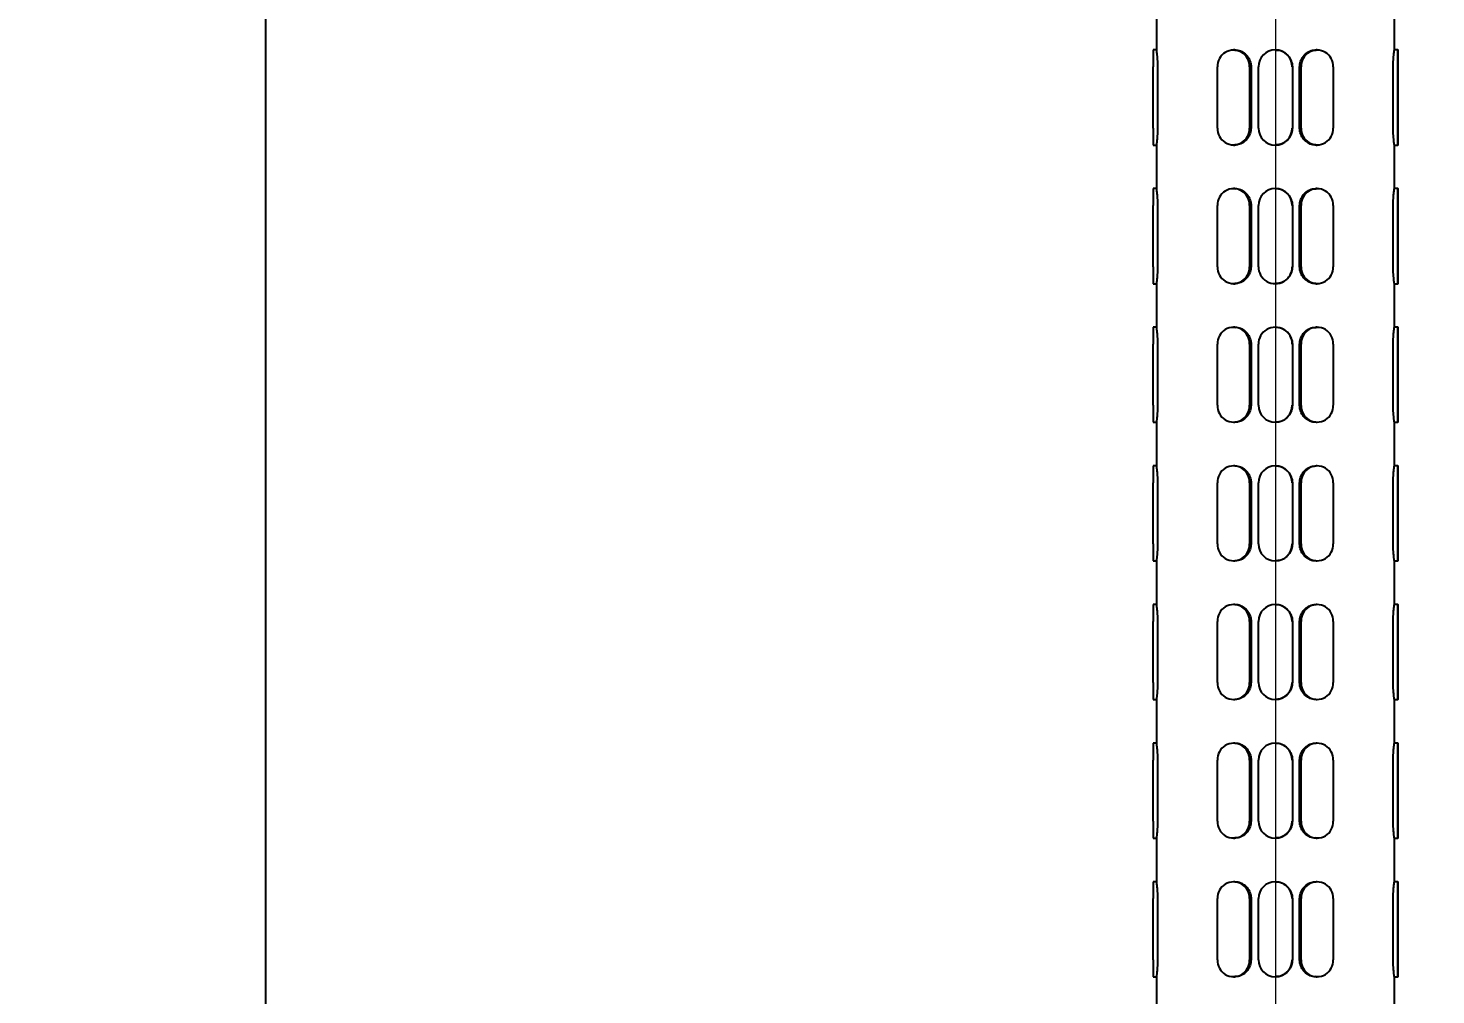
# Model space of a CAD drawing. Extents: x 0 to 951, y -2 to 427.
# Drawn here: x 110.74 to 136.64, y 178.78 to 196.56 of the extents above; entities that cross this region are included whole.
import ezdxf

# ---------------------------------------------------------------- set-up
doc = ezdxf.new("R2010")
doc.units = 0
doc.header["$LTSCALE"] = 23.1
doc.header["$MEASUREMENT"] = 0
doc.linetypes.add('CENTERX2', pattern=[20.32, 12.7, -2.54, 2.54, -2.54])
doc.layers.get('0').update_dxf_attribs({"linetype": 'CONTINUOUS'})
doc.layers.get('Defpoints').update_dxf_attribs({"linetype": 'CONTINUOUS'})
doc.layers.add('10', color=7, linetype='CONTINUOUS')
doc.styles.add('SLDTEXTSTYLE0', font='hyswlongfangsong.ttf')
doc.dimstyles.new('SLDDIMSTYLE0', dxfattribs={"dimtxt": 3.5, "dimasz": 4.08, "dimexe": 0, "dimexo": 0.0625, "dimgap": 0.875, "dimtad": 2, "dimdec": 0, "dimlfac": 5, "dimrnd": 1e-09, "dimzin": 12, "dimdsep": 46, "dimtxsty": 'SLDTEXTSTYLE0', "dimsah": 1, "dimcen": 0.09, "dimadec": 0, "dimazin": 3, "dimtfac": 1, "dimtdec": 0, "dimtofl": 0, "dimtmove": 0, "dimatfit": 3, "dimfxl": 1, "dimfrac": 2, "dimtolj": 1, "dimtzin": 12, "dimarcsym": 0})

# ---------------------------------------------------------------- blocks, each defined once
blk = doc.blocks.new('*D33')
at = {"layer": '10', "color": 0, "lineweight": -2}
for p, q in [((135.819, 226.61), (115.115, 226.61)), ((115.115, 117.19), (115.115, 222.53)), ((136.582, 113.11), (115.115, 113.11))]:
    blk.add_line(p, q, dxfattribs=at)
at = {"layer": '10', "color": 0}
for points in [[(115.795, 222.53), (114.435, 222.53), (115.115, 226.61)], [(114.435, 117.19), (115.795, 117.19), (115.115, 113.11)]]:
    blk.add_solid(points, dxfattribs=at)
at = {"layer": 'Defpoints', "color": 0}
for p in [(115.115, 226.61), (135.882, 226.61), (136.645, 113.11)]:
    blk.add_point(p, dxfattribs=at)
at = {"layer": '10', "color": 0, "insert": (110.74, 168.486), "char_height": 3.5, "attachment_point": 2, "rotation": 90, "style": 'SLDTEXTSTYLE0'}
blk.add_mtext('\\A1;900', dxfattribs=at)

msp = doc.modelspace()

# ---------------------------------------------------------------- linework, layer by layer
at = {"color": 7, "linetype": 'Continuous', "lineweight": 25}
for p, q in [((131.507, 196.964), (131.507, 196.156)), ((135.882, 196.157), (135.882, 196.965)), ((131.508, 196.16), (131.444, 196.16)), ((132.944, 196.16), (132.922, 196.16)), ((133.691, 196.16), (133.691, 196.16)), ((134.461, 196.16), (134.44, 196.16)), ((135.944, 196.16), (135.881, 196.16)), ((131.444, 194.723), (131.444, 195.848)), ((131.529, 194.723), (131.529, 195.848)), ((132.628, 194.723), (132.628, 195.848)), ((133.215, 195.848), (133.215, 194.723)), ((133.245, 195.848), (133.245, 194.723)), ((133.379, 194.723), (133.379, 195.848)), ((134.004, 195.848), (134.004, 194.723)), ((134.004, 195.848), (134.004, 194.723)), ((134.138, 194.723), (134.138, 195.848)), ((134.167, 194.723), (134.167, 195.848)), ((134.755, 195.848), (134.755, 194.723)), ((135.859, 194.723), (135.859, 195.848)), ((135.944, 194.723), (135.944, 195.848)), ((135.945, 195.848), (135.945, 194.723)), ((131.444, 194.41), (131.508, 194.41)), ((131.507, 194.414), (131.507, 193.606)), ((132.922, 194.41), (132.944, 194.41)), ((133.691, 194.41), (133.691, 194.41)), ((134.44, 194.41), (134.461, 194.41)), ((135.881, 194.41), (135.944, 194.41)), ((135.882, 193.607), (135.882, 194.415)), ((131.508, 193.61), (131.444, 193.61)), ((132.944, 193.61), (132.922, 193.61)), ((133.691, 193.61), (133.691, 193.61)), ((134.461, 193.61), (134.44, 193.61)), ((135.944, 193.61), (135.881, 193.61)), ((131.444, 192.173), (131.444, 193.298)), ((131.529, 192.173), (131.529, 193.298)), ((132.628, 192.173), (132.628, 193.298)), ((133.215, 193.298), (133.215, 192.173)), ((133.245, 193.298), (133.245, 192.173)), ((133.379, 192.173), (133.379, 193.298)), ((134.004, 193.298), (134.004, 192.173)), ((134.004, 193.298), (134.004, 192.173)), ((134.138, 192.173), (134.138, 193.298)), ((134.167, 192.173), (134.167, 193.298)), ((134.755, 193.298), (134.755, 192.173)), ((135.859, 192.173), (135.859, 193.298)), ((135.944, 192.173), (135.944, 193.298)), ((135.945, 193.298), (135.945, 192.173)), ((131.444, 191.86), (131.508, 191.86)), ((131.507, 191.864), (131.507, 191.056)), ((132.922, 191.86), (132.944, 191.86)), ((133.691, 191.86), (133.691, 191.86)), ((134.44, 191.86), (134.461, 191.86)), ((135.881, 191.86), (135.944, 191.86)), ((135.882, 191.057), (135.882, 191.865)), ((131.508, 191.06), (131.444, 191.06)), ((132.944, 191.06), (132.922, 191.06)), ((133.691, 191.06), (133.691, 191.06)), ((134.461, 191.06), (134.44, 191.06)), ((135.944, 191.06), (135.881, 191.06)), ((131.444, 189.623), (131.444, 190.748)), ((131.529, 189.623), (131.529, 190.748)), ((132.628, 189.623), (132.628, 190.748)), ((133.215, 190.748), (133.215, 189.623)), ((133.245, 190.748), (133.245, 189.623)), ((133.379, 189.623), (133.379, 190.748)), ((134.004, 190.748), (134.004, 189.623)), ((134.004, 190.748), (134.004, 189.623)), ((134.138, 189.623), (134.138, 190.748)), ((134.167, 189.623), (134.167, 190.748)), ((134.755, 190.748), (134.755, 189.623)), ((135.859, 189.623), (135.859, 190.748)), ((135.944, 189.623), (135.944, 190.748)), ((135.945, 190.748), (135.945, 189.623)), ((131.444, 189.31), (131.508, 189.31)), ((131.507, 189.314), (131.507, 188.506)), ((132.922, 189.31), (132.944, 189.31)), ((133.691, 189.31), (133.691, 189.31)), ((134.44, 189.31), (134.461, 189.31)), ((135.881, 189.31), (135.944, 189.31)), ((135.882, 188.507), (135.882, 189.315)), ((131.508, 188.51), (131.444, 188.51)), ((132.944, 188.51), (132.922, 188.51)), ((133.691, 188.51), (133.691, 188.51)), ((134.461, 188.51), (134.44, 188.51)), ((135.944, 188.51), (135.881, 188.51)), ((131.444, 187.073), (131.444, 188.198)), ((131.529, 187.073), (131.529, 188.198)), ((132.628, 187.073), (132.628, 188.198)), ((133.215, 188.198), (133.215, 187.073)), ((133.245, 188.198), (133.245, 187.073)), ((133.379, 187.073), (133.379, 188.198)), ((134.004, 188.198), (134.004, 187.073)), ((134.004, 188.198), (134.004, 187.073)), ((134.138, 187.073), (134.138, 188.198)), ((134.167, 187.073), (134.167, 188.198)), ((134.755, 188.198), (134.755, 187.073)), ((135.859, 187.073), (135.859, 188.198)), ((135.944, 187.073), (135.944, 188.198)), ((135.945, 188.198), (135.945, 187.073)), ((131.444, 186.76), (131.508, 186.76)), ((131.507, 186.764), (131.507, 185.956)), ((132.922, 186.76), (132.944, 186.76)), ((133.691, 186.76), (133.691, 186.76)), ((134.44, 186.76), (134.461, 186.76)), ((135.881, 186.76), (135.944, 186.76)), ((135.882, 185.957), (135.882, 186.765)), ((131.508, 185.96), (131.444, 185.96)), ((132.944, 185.96), (132.922, 185.96)), ((133.691, 185.96), (133.691, 185.96)), ((134.461, 185.96), (134.44, 185.96)), ((135.944, 185.96), (135.881, 185.96)), ((131.444, 184.523), (131.444, 185.648)), ((131.529, 184.523), (131.529, 185.648)), ((132.628, 184.523), (132.628, 185.648)), ((133.215, 185.648), (133.215, 184.523)), ((133.245, 185.648), (133.245, 184.523)), ((133.379, 184.523), (133.379, 185.648)), ((134.004, 185.648), (134.004, 184.523)), ((134.004, 185.648), (134.004, 184.523)), ((134.138, 184.523), (134.138, 185.648)), ((134.167, 184.523), (134.167, 185.648)), ((134.755, 185.648), (134.755, 184.523)), ((135.859, 184.523), (135.859, 185.648)), ((135.944, 184.523), (135.944, 185.648)), ((135.945, 185.648), (135.945, 184.523)), ((131.444, 184.21), (131.508, 184.21)), ((131.507, 184.214), (131.507, 183.406)), ((132.922, 184.21), (132.944, 184.21)), ((133.691, 184.21), (133.691, 184.21)), ((134.44, 184.21), (134.461, 184.21)), ((135.881, 184.21), (135.944, 184.21)), ((135.882, 183.407), (135.882, 184.215)), ((131.508, 183.41), (131.444, 183.41)), ((132.944, 183.41), (132.922, 183.41)), ((133.691, 183.41), (133.691, 183.41)), ((134.461, 183.41), (134.44, 183.41)), ((135.944, 183.41), (135.881, 183.41)), ((131.444, 181.973), (131.444, 183.098)), ((131.529, 181.973), (131.529, 183.098)), ((132.628, 181.973), (132.628, 183.098)), ((133.215, 183.098), (133.215, 181.973)), ((133.245, 183.098), (133.245, 181.973)), ((133.379, 181.973), (133.379, 183.098)), ((134.004, 183.098), (134.004, 181.973)), ((134.004, 183.098), (134.004, 181.973)), ((134.138, 181.973), (134.138, 183.098)), ((134.167, 181.973), (134.167, 183.098)), ((134.755, 183.098), (134.755, 181.973)), ((135.859, 181.973), (135.859, 183.098)), ((135.944, 181.973), (135.944, 183.098)), ((135.945, 183.098), (135.945, 181.973)), ((131.444, 181.66), (131.508, 181.66)), ((131.507, 181.664), (131.507, 180.856)), ((132.922, 181.66), (132.944, 181.66)), ((133.691, 181.66), (133.691, 181.66)), ((134.44, 181.66), (134.461, 181.66)), ((135.881, 181.66), (135.944, 181.66)), ((135.882, 180.857), (135.882, 181.665)), ((131.508, 180.86), (131.444, 180.86)), ((132.944, 180.86), (132.922, 180.86)), ((133.691, 180.86), (133.691, 180.86)), ((134.461, 180.86), (134.44, 180.86)), ((135.944, 180.86), (135.881, 180.86)), ((131.444, 179.423), (131.444, 180.548)), ((131.529, 179.423), (131.529, 180.548)), ((132.628, 179.423), (132.628, 180.548)), ((133.215, 180.548), (133.215, 179.423)), ((133.245, 180.548), (133.245, 179.423)), ((133.379, 179.423), (133.379, 180.548)), ((134.004, 180.548), (134.004, 179.423)), ((134.004, 180.548), (134.004, 179.423)), ((134.138, 179.423), (134.138, 180.548)), ((134.167, 179.423), (134.167, 180.548)), ((134.755, 180.548), (134.755, 179.423)), ((135.859, 179.423), (135.859, 180.548)), ((135.944, 179.423), (135.944, 180.548)), ((135.945, 180.548), (135.945, 179.423)), ((131.444, 179.11), (131.508, 179.11)), ((131.507, 179.114), (131.507, 178.306)), ((132.922, 179.11), (132.944, 179.11)), ((133.691, 179.11), (133.691, 179.11)), ((134.44, 179.11), (134.461, 179.11)), ((135.881, 179.11), (135.944, 179.11)), ((135.882, 178.307), (135.882, 179.115))]:
    msp.add_line(p, q, dxfattribs=at)
at = {"color": 7, "linetype": 'Continuous', "lineweight": 25, "flags": 128}
for points in [[(135.944, 195.848), (135.944, 195.968), (135.944, 196.069), (135.944, 196.137), (135.944, 196.16), (135.945, 196.137), (135.945, 196.069), (135.945, 195.968), (135.945, 195.848)], [(135.945, 194.723), (135.945, 194.603), (135.945, 194.502), (135.945, 194.434), (135.944, 194.41), (135.944, 194.434), (135.944, 194.502), (135.944, 194.603), (135.944, 194.723)], [(135.944, 193.298), (135.944, 193.418), (135.944, 193.519), (135.944, 193.587), (135.944, 193.61), (135.945, 193.587), (135.945, 193.519), (135.945, 193.418), (135.945, 193.298)], [(135.945, 192.173), (135.945, 192.053), (135.945, 191.952), (135.945, 191.884), (135.944, 191.86), (135.944, 191.884), (135.944, 191.952), (135.944, 192.053), (135.944, 192.173)], [(135.944, 190.748), (135.944, 190.868), (135.944, 190.969), (135.944, 191.037), (135.944, 191.06), (135.945, 191.037), (135.945, 190.969), (135.945, 190.868), (135.945, 190.748)], [(135.945, 189.623), (135.945, 189.503), (135.945, 189.402), (135.945, 189.334), (135.944, 189.31), (135.944, 189.334), (135.944, 189.402), (135.944, 189.503), (135.944, 189.623)], [(135.944, 188.198), (135.944, 188.318), (135.944, 188.419), (135.944, 188.487), (135.944, 188.51), (135.945, 188.487), (135.945, 188.419), (135.945, 188.318), (135.945, 188.198)], [(135.945, 187.073), (135.945, 186.953), (135.945, 186.852), (135.945, 186.784), (135.944, 186.76), (135.944, 186.784), (135.944, 186.852), (135.944, 186.953), (135.944, 187.073)], [(135.944, 185.648), (135.944, 185.768), (135.944, 185.869), (135.944, 185.937), (135.944, 185.96), (135.945, 185.937), (135.945, 185.869), (135.945, 185.768), (135.945, 185.648)], [(135.945, 184.523), (135.945, 184.403), (135.945, 184.302), (135.945, 184.234), (135.944, 184.21), (135.944, 184.234), (135.944, 184.302), (135.944, 184.403), (135.944, 184.523)], [(135.944, 183.098), (135.944, 183.218), (135.944, 183.319), (135.944, 183.387), (135.944, 183.41), (135.945, 183.387), (135.945, 183.319), (135.945, 183.218), (135.945, 183.098)], [(135.945, 181.973), (135.945, 181.853), (135.945, 181.752), (135.945, 181.684), (135.944, 181.66), (135.944, 181.684), (135.944, 181.752), (135.944, 181.853), (135.944, 181.973)], [(135.944, 180.548), (135.944, 180.668), (135.944, 180.769), (135.944, 180.837), (135.944, 180.86), (135.945, 180.837), (135.945, 180.769), (135.945, 180.668), (135.945, 180.548)], [(135.945, 179.423), (135.945, 179.303), (135.945, 179.202), (135.945, 179.134), (135.944, 179.11), (135.944, 179.134), (135.944, 179.202), (135.944, 179.303), (135.944, 179.423)]]:
    msp.add_lwpolyline(points, dxfattribs=at)
at = {"color": 7, "linetype": 'Continuous', "lineweight": 25}
for centre, radius, start, end in [((186.033, 195.926), 54.589, 179.7539, 180.0819), ((132.922, 195.863), 0.294, 357.1087, 182.8913), ((133.691, 195.848), 0.312, 0.0002, 179.9998), ((134.461, 195.863), 0.294, 357.1567, 182.8433), ((186.033, 194.645), 54.589, 179.9181, 180.2461), ((132.922, 194.708), 0.294, 177.1087, 2.8913), ((133.691, 194.723), 0.312, 180.0002, 359.9998), ((134.461, 194.708), 0.294, 177.1567, 2.8433), ((186.033, 193.376), 54.589, 179.7539, 180.0819), ((132.922, 193.313), 0.294, 357.1087, 182.8913), ((133.691, 193.298), 0.312, 0.0002, 179.9998), ((134.461, 193.313), 0.294, 357.1567, 182.8433), ((186.028, 192.095), 54.584, 179.9181, 180.2461), ((132.922, 192.158), 0.294, 177.1078, 2.8922), ((133.691, 192.173), 0.312, 179.9993, 0.0007), ((134.461, 192.158), 0.294, 177.1558, 2.8442), ((186.028, 190.826), 54.584, 179.7539, 180.0819), ((132.922, 190.763), 0.294, 357.1078, 182.8922), ((133.691, 190.748), 0.312, 359.9993, 180.0007), ((134.461, 190.763), 0.294, 357.1558, 182.8442), ((186.035, 189.545), 54.591, 179.9181, 180.2461), ((132.922, 189.608), 0.294, 177.1087, 2.8913), ((133.691, 189.623), 0.312, 180.0002, 359.9998), ((134.461, 189.608), 0.294, 177.1567, 2.8433), ((186.03, 188.276), 54.586, 179.7539, 180.0819), ((132.922, 188.213), 0.294, 357.1087, 182.8913), ((133.691, 188.198), 0.312, 0.0002, 179.9998), ((134.461, 188.213), 0.294, 357.1567, 182.8433), ((186.033, 186.995), 54.589, 179.9181, 180.2461), ((132.922, 187.058), 0.294, 177.1087, 2.8913), ((133.691, 187.073), 0.312, 180.0002, 359.9998), ((134.461, 187.058), 0.294, 177.1567, 2.8433), ((186.033, 185.726), 54.589, 179.7539, 180.0819), ((132.922, 185.663), 0.294, 357.1087, 182.8913), ((133.691, 185.648), 0.312, 0.0002, 179.9998), ((134.461, 185.663), 0.294, 357.1567, 182.8433), ((186.033, 184.445), 54.589, 179.9181, 180.2461), ((132.922, 184.508), 0.294, 177.1087, 2.8913), ((133.691, 184.523), 0.312, 180.0002, 359.9998), ((134.461, 184.508), 0.294, 177.1567, 2.8433), ((186.033, 183.176), 54.589, 179.7539, 180.0819), ((133.691, 183.098), 0.312, 0.0002, 179.9998), ((132.922, 183.113), 0.294, 357.1087, 182.8913), ((134.461, 183.113), 0.294, 357.1567, 182.8433), ((186.033, 181.895), 54.589, 179.9181, 180.2461), ((132.922, 181.958), 0.294, 177.1087, 2.8913), ((133.691, 181.973), 0.312, 180.0002, 359.9998), ((134.461, 181.958), 0.294, 177.1567, 2.8433), ((186.035, 180.626), 54.591, 179.7539, 180.0819), ((132.922, 180.563), 0.294, 357.1087, 182.8913), ((133.691, 180.548), 0.312, 0.0002, 179.9998), ((134.461, 180.563), 0.294, 357.1567, 182.8433), ((186.033, 179.345), 54.589, 179.9181, 180.2461), ((132.922, 179.408), 0.294, 177.1087, 2.8913), ((133.691, 179.423), 0.312, 180.0002, 359.9998), ((134.461, 179.408), 0.294, 177.1567, 2.8433)]:
    msp.add_arc(centre, radius, start, end, dxfattribs=at)
for points, knots in [([(131.529, 195.848), (131.528, 195.883), (131.527, 195.953), (131.52, 196.046), (131.513, 196.116), (131.507, 196.156), (131.508, 196.156), (131.508, 196.156)], [0, 0, 0, 0, 0.214723, 0.429384, 0.645437, 0.862409, 1, 1, 1, 1]), ([(132.944, 196.157), (132.954, 196.158), (132.998, 196.162), (133.074, 196.134), (133.158, 196.075), (133.218, 195.987), (133.242, 195.907), (133.244, 195.86), (133.245, 195.848)], [0, 0, 0, 0, 0.070496, 0.282949, 0.496153, 0.711262, 0.926475, 1, 1, 1, 1]), ([(133.692, 196.157), (133.703, 196.158), (133.749, 196.162), (133.829, 196.134), (133.915, 196.075), (133.977, 195.987), (134.002, 195.907), (134.003, 195.86), (134.004, 195.848)], [0, 0, 0, 0, 0.070496, 0.282948, 0.496153, 0.711262, 0.926475, 1, 1, 1, 1]), ([(134.138, 195.848), (134.142, 195.883), (134.148, 195.953), (134.201, 196.046), (134.278, 196.116), (134.362, 196.157), (134.418, 196.157), (134.44, 196.157)], [0, 0, 0, 0, 0.213251, 0.426439, 0.64101, 0.856495, 1, 1, 1, 1]), ([(135.859, 195.848), (135.86, 195.883), (135.861, 195.953), (135.868, 196.046), (135.876, 196.116), (135.881, 196.157), (135.881, 196.157), (135.881, 196.157)], [0, 0, 0, 0, 0.211987, 0.423911, 0.637211, 0.851417, 1, 1, 1, 1]), ([(131.507, 194.414), (131.507, 194.413), (131.507, 194.409), (131.511, 194.437), (131.518, 194.496), (131.525, 194.583), (131.529, 194.664), (131.529, 194.711), (131.529, 194.723)], [0, 0, 0, 0, 0.06492, 0.278647, 0.49313, 0.709516, 0.926034, 1, 1, 1, 1]), ([(133.245, 194.723), (133.241, 194.688), (133.234, 194.618), (133.182, 194.525), (133.105, 194.455), (133.021, 194.414), (132.965, 194.414), (132.943, 194.414)], [0, 0, 0, 0, 0.21325, 0.426451, 0.641012, 0.856494, 1, 1, 1, 1]), ([(134.004, 194.723), (134, 194.688), (133.994, 194.618), (133.94, 194.525), (133.862, 194.455), (133.774, 194.414), (133.715, 194.414), (133.691, 194.414)], [0, 0, 0, 0, 0.21325, 0.426451, 0.641012, 0.856494, 1, 1, 1, 1]), ([(134.439, 194.414), (134.429, 194.413), (134.385, 194.409), (134.309, 194.437), (134.225, 194.496), (134.164, 194.583), (134.14, 194.664), (134.139, 194.711), (134.138, 194.723)], [0, 0, 0, 0, 0.070496, 0.282948, 0.496152, 0.711248, 0.926475, 1, 1, 1, 1]), ([(135.881, 194.415), (135.882, 194.413), (135.882, 194.409), (135.878, 194.437), (135.871, 194.496), (135.863, 194.583), (135.859, 194.664), (135.859, 194.711), (135.859, 194.723)], [0, 0, 0, 0, 0.076828, 0.287832, 0.499584, 0.713215, 0.926976, 1, 1, 1, 1]), ([(131.529, 193.298), (131.528, 193.333), (131.527, 193.403), (131.52, 193.496), (131.513, 193.566), (131.507, 193.606), (131.508, 193.606), (131.508, 193.606)], [0, 0, 0, 0, 0.214723, 0.429384, 0.645437, 0.862409, 1, 1, 1, 1]), ([(132.944, 193.607), (132.954, 193.608), (132.998, 193.612), (133.074, 193.584), (133.158, 193.525), (133.218, 193.437), (133.242, 193.357), (133.244, 193.31), (133.245, 193.298)], [0, 0, 0, 0, 0.070497, 0.282949, 0.496154, 0.711262, 0.926475, 1, 1, 1, 1]), ([(133.692, 193.607), (133.703, 193.608), (133.749, 193.612), (133.829, 193.584), (133.915, 193.525), (133.977, 193.437), (134.002, 193.357), (134.003, 193.31), (134.004, 193.298)], [0, 0, 0, 0, 0.070497, 0.282949, 0.496153, 0.711262, 0.926475, 1, 1, 1, 1]), ([(134.138, 193.298), (134.142, 193.333), (134.148, 193.403), (134.201, 193.496), (134.278, 193.566), (134.362, 193.607), (134.418, 193.607), (134.44, 193.607)], [0, 0, 0, 0, 0.213251, 0.426439, 0.641011, 0.856495, 1, 1, 1, 1]), ([(135.859, 193.298), (135.86, 193.333), (135.861, 193.403), (135.868, 193.496), (135.876, 193.566), (135.881, 193.607), (135.881, 193.607), (135.881, 193.607)], [0, 0, 0, 0, 0.211987, 0.423911, 0.637211, 0.851417, 1, 1, 1, 1]), ([(131.507, 191.864), (131.507, 191.863), (131.507, 191.859), (131.511, 191.887), (131.518, 191.946), (131.525, 192.033), (131.529, 192.114), (131.529, 192.161), (131.529, 192.173)], [0, 0, 0, 0, 0.064921, 0.2786503, 0.4931324, 0.7095172, 0.9260344, 1, 1, 1, 1]), ([(133.245, 192.173), (133.241, 192.138), (133.234, 192.068), (133.182, 191.975), (133.105, 191.905), (133.021, 191.864), (132.965, 191.864), (132.943, 191.864)], [0, 0, 0, 0, 0.213248, 0.426447, 0.641016, 0.856496, 1, 1, 1, 1]), ([(134.004, 192.173), (134, 192.138), (133.994, 192.068), (133.94, 191.975), (133.862, 191.905), (133.774, 191.864), (133.715, 191.864), (133.691, 191.864)], [0, 0, 0, 0, 0.213248, 0.426447, 0.641016, 0.856496, 1, 1, 1, 1]), ([(134.439, 191.864), (134.429, 191.863), (134.385, 191.859), (134.309, 191.887), (134.225, 191.946), (134.164, 192.033), (134.14, 192.114), (134.139, 192.161), (134.138, 192.173)], [0, 0, 0, 0, 0.070496, 0.282951, 0.496154, 0.711249, 0.926475, 1, 1, 1, 1]), ([(135.881, 191.865), (135.882, 191.863), (135.882, 191.859), (135.878, 191.887), (135.871, 191.946), (135.863, 192.033), (135.859, 192.114), (135.859, 192.161), (135.859, 192.173)], [0, 0, 0, 0, 0.076828, 0.287836, 0.499587, 0.713216, 0.926976, 1, 1, 1, 1]), ([(131.529, 190.748), (131.528, 190.783), (131.527, 190.853), (131.52, 190.946), (131.513, 191.016), (131.507, 191.056), (131.508, 191.056), (131.508, 191.056)], [0, 0, 0, 0, 0.214721, 0.429392, 0.645442, 0.862412, 1, 1, 1, 1]), ([(132.944, 191.057), (132.954, 191.058), (132.998, 191.062), (133.074, 191.034), (133.158, 190.975), (133.218, 190.887), (133.242, 190.807), (133.244, 190.76), (133.245, 190.748)], [0, 0, 0, 0, 0.070496, 0.282952, 0.496155, 0.711249, 0.926475, 1, 1, 1, 1]), ([(133.692, 191.057), (133.703, 191.058), (133.749, 191.062), (133.829, 191.034), (133.915, 190.975), (133.977, 190.887), (134.002, 190.807), (134.003, 190.76), (134.004, 190.748)], [0, 0, 0, 0, 0.070496, 0.282951, 0.496154, 0.711249, 0.926475, 1, 1, 1, 1]), ([(134.138, 190.748), (134.142, 190.783), (134.148, 190.853), (134.201, 190.946), (134.278, 191.016), (134.362, 191.057), (134.418, 191.057), (134.44, 191.057)], [0, 0, 0, 0, 0.213248, 0.426447, 0.641016, 0.856497, 1, 1, 1, 1]), ([(135.859, 190.748), (135.86, 190.783), (135.861, 190.853), (135.868, 190.946), (135.876, 191.016), (135.881, 191.057), (135.881, 191.057), (135.881, 191.057)], [0, 0, 0, 0, 0.211984, 0.423919, 0.637216, 0.851419, 1, 1, 1, 1]), ([(131.507, 189.314), (131.507, 189.313), (131.507, 189.309), (131.511, 189.337), (131.518, 189.396), (131.525, 189.483), (131.529, 189.564), (131.529, 189.611), (131.529, 189.623)], [0, 0, 0, 0, 0.064921, 0.278654, 0.493139, 0.709528, 0.926049, 1, 1, 1, 1]), ([(133.245, 189.623), (133.241, 189.588), (133.234, 189.518), (133.182, 189.425), (133.105, 189.355), (133.021, 189.314), (132.965, 189.314), (132.943, 189.314)], [0, 0, 0, 0, 0.213236, 0.426438, 0.641011, 0.856494, 1, 1, 1, 1]), ([(134.004, 189.623), (134, 189.588), (133.994, 189.518), (133.94, 189.425), (133.862, 189.355), (133.774, 189.314), (133.715, 189.314), (133.691, 189.314)], [0, 0, 0, 0, 0.213236, 0.426438, 0.64101, 0.856494, 1, 1, 1, 1]), ([(134.439, 189.314), (134.429, 189.313), (134.385, 189.309), (134.309, 189.337), (134.225, 189.396), (134.164, 189.483), (134.14, 189.564), (134.139, 189.611), (134.138, 189.623)], [0, 0, 0, 0, 0.070497, 0.282955, 0.496162, 0.71126, 0.926489, 1, 1, 1, 1]), ([(135.881, 189.315), (135.882, 189.313), (135.882, 189.309), (135.878, 189.337), (135.871, 189.396), (135.863, 189.483), (135.859, 189.564), (135.859, 189.611), (135.859, 189.623)], [0, 0, 0, 0, 0.076828, 0.28784, 0.499594, 0.713227, 0.92699, 1, 1, 1, 1]), ([(131.529, 188.198), (131.528, 188.233), (131.527, 188.303), (131.52, 188.396), (131.513, 188.466), (131.507, 188.506), (131.508, 188.506), (131.508, 188.506)], [0, 0, 0, 0, 0.214723, 0.429396, 0.645438, 0.86241, 1, 1, 1, 1]), ([(132.944, 188.507), (132.954, 188.508), (132.998, 188.512), (133.074, 188.484), (133.158, 188.425), (133.218, 188.337), (133.242, 188.257), (133.244, 188.21), (133.245, 188.198)], [0, 0, 0, 0, 0.070496, 0.282952, 0.496155, 0.711249, 0.926475, 1, 1, 1, 1]), ([(133.692, 188.507), (133.703, 188.508), (133.749, 188.512), (133.829, 188.484), (133.915, 188.425), (133.977, 188.337), (134.002, 188.257), (134.003, 188.21), (134.004, 188.198)], [0, 0, 0, 0, 0.070496, 0.282951, 0.496154, 0.711249, 0.926475, 1, 1, 1, 1]), ([(134.138, 188.198), (134.142, 188.233), (134.148, 188.303), (134.201, 188.396), (134.278, 188.466), (134.362, 188.507), (134.418, 188.507), (134.44, 188.507)], [0, 0, 0, 0, 0.21325, 0.426451, 0.641012, 0.856495, 1, 1, 1, 1]), ([(135.859, 188.198), (135.86, 188.233), (135.861, 188.303), (135.868, 188.396), (135.876, 188.466), (135.881, 188.507), (135.881, 188.507), (135.881, 188.507)], [0, 0, 0, 0, 0.211986, 0.423923, 0.637212, 0.851418, 1, 1, 1, 1]), ([(131.507, 186.764), (131.507, 186.763), (131.507, 186.759), (131.511, 186.787), (131.518, 186.846), (131.525, 186.933), (131.529, 187.014), (131.529, 187.061), (131.529, 187.073)], [0, 0, 0, 0, 0.064921, 0.278647, 0.493131, 0.70953, 0.926034, 1, 1, 1, 1]), ([(133.245, 187.073), (133.241, 187.038), (133.234, 186.968), (133.182, 186.875), (133.105, 186.805), (133.021, 186.764), (132.965, 186.764), (132.943, 186.764)], [0, 0, 0, 0, 0.213251, 0.426439, 0.641011, 0.856494, 1, 1, 1, 1]), ([(134.004, 187.073), (134, 187.038), (133.994, 186.968), (133.94, 186.875), (133.862, 186.805), (133.774, 186.764), (133.715, 186.764), (133.691, 186.764)], [0, 0, 0, 0, 0.213251, 0.426439, 0.64101, 0.856494, 1, 1, 1, 1]), ([(134.439, 186.764), (134.429, 186.763), (134.385, 186.759), (134.309, 186.787), (134.225, 186.846), (134.164, 186.933), (134.14, 187.014), (134.139, 187.061), (134.138, 187.073)], [0, 0, 0, 0, 0.070496, 0.282948, 0.496153, 0.711262, 0.926475, 1, 1, 1, 1]), ([(135.881, 186.765), (135.882, 186.763), (135.882, 186.759), (135.878, 186.787), (135.871, 186.846), (135.863, 186.933), (135.859, 187.014), (135.859, 187.061), (135.859, 187.073)], [0, 0, 0, 0, 0.076828, 0.287833, 0.499585, 0.713229, 0.926976, 1, 1, 1, 1]), ([(131.529, 185.648), (131.528, 185.683), (131.527, 185.753), (131.52, 185.846), (131.513, 185.916), (131.507, 185.956), (131.508, 185.956), (131.508, 185.956)], [0, 0, 0, 0, 0.214723, 0.429384, 0.645437, 0.862409, 1, 1, 1, 1]), ([(132.944, 185.957), (132.954, 185.958), (132.998, 185.962), (133.074, 185.934), (133.158, 185.875), (133.218, 185.787), (133.242, 185.707), (133.244, 185.66), (133.245, 185.648)], [0, 0, 0, 0, 0.070496, 0.282948, 0.496152, 0.711248, 0.926475, 1, 1, 1, 1]), ([(133.692, 185.957), (133.703, 185.958), (133.749, 185.962), (133.829, 185.934), (133.915, 185.875), (133.977, 185.787), (134.002, 185.707), (134.003, 185.66), (134.004, 185.648)], [0, 0, 0, 0, 0.070496, 0.282948, 0.496152, 0.711248, 0.926475, 1, 1, 1, 1]), ([(134.138, 185.648), (134.142, 185.683), (134.148, 185.753), (134.201, 185.846), (134.278, 185.916), (134.362, 185.957), (134.418, 185.957), (134.44, 185.957)], [0, 0, 0, 0, 0.213251, 0.426439, 0.64101, 0.856495, 1, 1, 1, 1]), ([(135.859, 185.648), (135.86, 185.683), (135.861, 185.753), (135.868, 185.846), (135.876, 185.916), (135.881, 185.957), (135.881, 185.957), (135.881, 185.957)], [0, 0, 0, 0, 0.211987, 0.423911, 0.637211, 0.851417, 1, 1, 1, 1]), ([(131.507, 184.214), (131.507, 184.213), (131.507, 184.209), (131.511, 184.237), (131.518, 184.296), (131.525, 184.383), (131.529, 184.464), (131.529, 184.511), (131.529, 184.523)], [0, 0, 0, 0, 0.064921, 0.278647, 0.493131, 0.70953, 0.926034, 1, 1, 1, 1]), ([(133.245, 184.523), (133.241, 184.488), (133.234, 184.418), (133.182, 184.325), (133.105, 184.255), (133.021, 184.214), (132.965, 184.214), (132.943, 184.214)], [0, 0, 0, 0, 0.213251, 0.426439, 0.641011, 0.856494, 1, 1, 1, 1]), ([(134.004, 184.523), (134, 184.488), (133.994, 184.418), (133.94, 184.325), (133.862, 184.255), (133.774, 184.214), (133.715, 184.214), (133.691, 184.214)], [0, 0, 0, 0, 0.213251, 0.426439, 0.64101, 0.856494, 1, 1, 1, 1]), ([(134.439, 184.214), (134.429, 184.213), (134.385, 184.209), (134.309, 184.237), (134.225, 184.296), (134.164, 184.383), (134.14, 184.464), (134.139, 184.511), (134.138, 184.523)], [0, 0, 0, 0, 0.070496, 0.282948, 0.496153, 0.711262, 0.926475, 1, 1, 1, 1]), ([(135.881, 184.215), (135.882, 184.213), (135.882, 184.209), (135.878, 184.237), (135.871, 184.296), (135.863, 184.383), (135.859, 184.464), (135.859, 184.511), (135.859, 184.523)], [0, 0, 0, 0, 0.076828, 0.287833, 0.499585, 0.713229, 0.926976, 1, 1, 1, 1]), ([(132.944, 183.407), (132.954, 183.408), (132.998, 183.412), (133.074, 183.384), (133.158, 183.325), (133.218, 183.237), (133.242, 183.157), (133.244, 183.11), (133.245, 183.098)], [0, 0, 0, 0, 0.070496, 0.282949, 0.496153, 0.711262, 0.926475, 1, 1, 1, 1]), ([(133.692, 183.407), (133.703, 183.408), (133.749, 183.412), (133.829, 183.384), (133.915, 183.325), (133.977, 183.237), (134.002, 183.157), (134.003, 183.11), (134.004, 183.098)], [0, 0, 0, 0, 0.070496, 0.282948, 0.496153, 0.711262, 0.926475, 1, 1, 1, 1]), ([(131.529, 183.098), (131.528, 183.133), (131.527, 183.203), (131.52, 183.296), (131.513, 183.366), (131.507, 183.406), (131.508, 183.406), (131.508, 183.406)], [0, 0, 0, 0, 0.214723, 0.429384, 0.645437, 0.862409, 1, 1, 1, 1]), ([(134.138, 183.098), (134.142, 183.133), (134.148, 183.203), (134.201, 183.296), (134.278, 183.366), (134.362, 183.407), (134.418, 183.407), (134.44, 183.407)], [0, 0, 0, 0, 0.213251, 0.426439, 0.64101, 0.856495, 1, 1, 1, 1]), ([(135.859, 183.098), (135.86, 183.133), (135.861, 183.203), (135.868, 183.296), (135.876, 183.366), (135.881, 183.407), (135.881, 183.407), (135.881, 183.407)], [0, 0, 0, 0, 0.211987, 0.423911, 0.637211, 0.851417, 1, 1, 1, 1]), ([(131.507, 181.664), (131.507, 181.663), (131.507, 181.659), (131.511, 181.687), (131.518, 181.746), (131.525, 181.833), (131.529, 181.914), (131.529, 181.961), (131.529, 181.973)], [0, 0, 0, 0, 0.06492, 0.278647, 0.49313, 0.709516, 0.926034, 1, 1, 1, 1]), ([(133.245, 181.973), (133.241, 181.938), (133.234, 181.868), (133.182, 181.775), (133.105, 181.705), (133.021, 181.664), (132.965, 181.664), (132.943, 181.664)], [0, 0, 0, 0, 0.21325, 0.426451, 0.641012, 0.856494, 1, 1, 1, 1]), ([(134.004, 181.973), (134, 181.938), (133.994, 181.868), (133.94, 181.775), (133.862, 181.705), (133.774, 181.664), (133.715, 181.664), (133.691, 181.664)], [0, 0, 0, 0, 0.21325, 0.426451, 0.641012, 0.856494, 1, 1, 1, 1]), ([(134.439, 181.664), (134.429, 181.663), (134.385, 181.659), (134.309, 181.687), (134.225, 181.746), (134.164, 181.833), (134.14, 181.914), (134.139, 181.961), (134.138, 181.973)], [0, 0, 0, 0, 0.070496, 0.282948, 0.496152, 0.711248, 0.926475, 1, 1, 1, 1]), ([(135.881, 181.665), (135.882, 181.663), (135.882, 181.659), (135.878, 181.687), (135.871, 181.746), (135.863, 181.833), (135.859, 181.914), (135.859, 181.961), (135.859, 181.973)], [0, 0, 0, 0, 0.076828, 0.287832, 0.499584, 0.713215, 0.926976, 1, 1, 1, 1]), ([(131.529, 180.548), (131.528, 180.583), (131.527, 180.653), (131.52, 180.746), (131.513, 180.816), (131.507, 180.856), (131.508, 180.856), (131.508, 180.856)], [0, 0, 0, 0, 0.2147086, 0.4293828, 0.6454365, 0.8624089, 1, 1, 1, 1]), ([(132.944, 180.857), (132.954, 180.858), (132.998, 180.862), (133.074, 180.834), (133.158, 180.775), (133.218, 180.687), (133.242, 180.607), (133.244, 180.56), (133.245, 180.548)], [0, 0, 0, 0, 0.070497, 0.28295, 0.496164, 0.711261, 0.926475, 1, 1, 1, 1]), ([(133.692, 180.857), (133.703, 180.858), (133.749, 180.862), (133.829, 180.834), (133.915, 180.775), (133.977, 180.687), (134.002, 180.607), (134.003, 180.56), (134.004, 180.548)], [0, 0, 0, 0, 0.070497, 0.28295, 0.496164, 0.711261, 0.926475, 1, 1, 1, 1]), ([(134.138, 180.548), (134.142, 180.583), (134.148, 180.653), (134.201, 180.746), (134.278, 180.816), (134.362, 180.857), (134.418, 180.857), (134.44, 180.857)], [0, 0, 0, 0, 0.213236, 0.426438, 0.64101, 0.856495, 1, 1, 1, 1]), ([(135.859, 180.548), (135.86, 180.583), (135.861, 180.653), (135.868, 180.746), (135.876, 180.816), (135.881, 180.857), (135.881, 180.857), (135.881, 180.857)], [0, 0, 0, 0, 0.211972, 0.42391, 0.63721, 0.851417, 1, 1, 1, 1]), ([(131.507, 179.114), (131.507, 179.113), (131.507, 179.109), (131.511, 179.137), (131.518, 179.196), (131.525, 179.283), (131.529, 179.364), (131.529, 179.411), (131.529, 179.423)], [0, 0, 0, 0, 0.064921, 0.278647, 0.49313, 0.709523, 0.926034, 1, 1, 1, 1]), ([(133.245, 179.423), (133.241, 179.388), (133.234, 179.318), (133.182, 179.225), (133.105, 179.155), (133.021, 179.114), (132.965, 179.114), (132.943, 179.114)], [0, 0, 0, 0, 0.21325, 0.426445, 0.641011, 0.856494, 1, 1, 1, 1]), ([(134.004, 179.423), (134, 179.388), (133.994, 179.318), (133.94, 179.225), (133.862, 179.155), (133.774, 179.114), (133.715, 179.114), (133.691, 179.114)], [0, 0, 0, 0, 0.21325, 0.426445, 0.641011, 0.856494, 1, 1, 1, 1]), ([(134.439, 179.114), (134.429, 179.113), (134.385, 179.109), (134.309, 179.137), (134.225, 179.196), (134.164, 179.283), (134.14, 179.364), (134.139, 179.411), (134.138, 179.423)], [0, 0, 0, 0, 0.070496, 0.282948, 0.496153, 0.711255, 0.926475, 1, 1, 1, 1]), ([(135.881, 179.115), (135.882, 179.113), (135.882, 179.109), (135.878, 179.137), (135.871, 179.196), (135.863, 179.283), (135.859, 179.364), (135.859, 179.411), (135.859, 179.423)], [0, 0, 0, 0, 0.076828, 0.287833, 0.499585, 0.713222, 0.926976, 1, 1, 1, 1])]:
    msp.add_open_spline(points, degree=3, knots=knots, dxfattribs=at)
at = {"layer": '10', "linetype": 'CENTERX2', "lineweight": 18}
msp.add_line((133.694, 206.923), (133.694, 116.063), dxfattribs=at)

# ---------------------------------------------------------------- dimensions: what is measured, and where the dimension line sits
at = {"layer": '10'}
dim = msp.add_linear_dim(base=(115.115, 226.61), p1=(136.645, 113.11), p2=(135.882, 226.61), angle=90, text='900', dimstyle='SLDDIMSTYLE0', dxfattribs=at)
dim.commit()
dim.dimension.update_dxf_attribs({"geometry": '*D33', "text_midpoint": (115.115, 168.486), "dimtype": 160})

doc.saveas('drawing.dxf')
